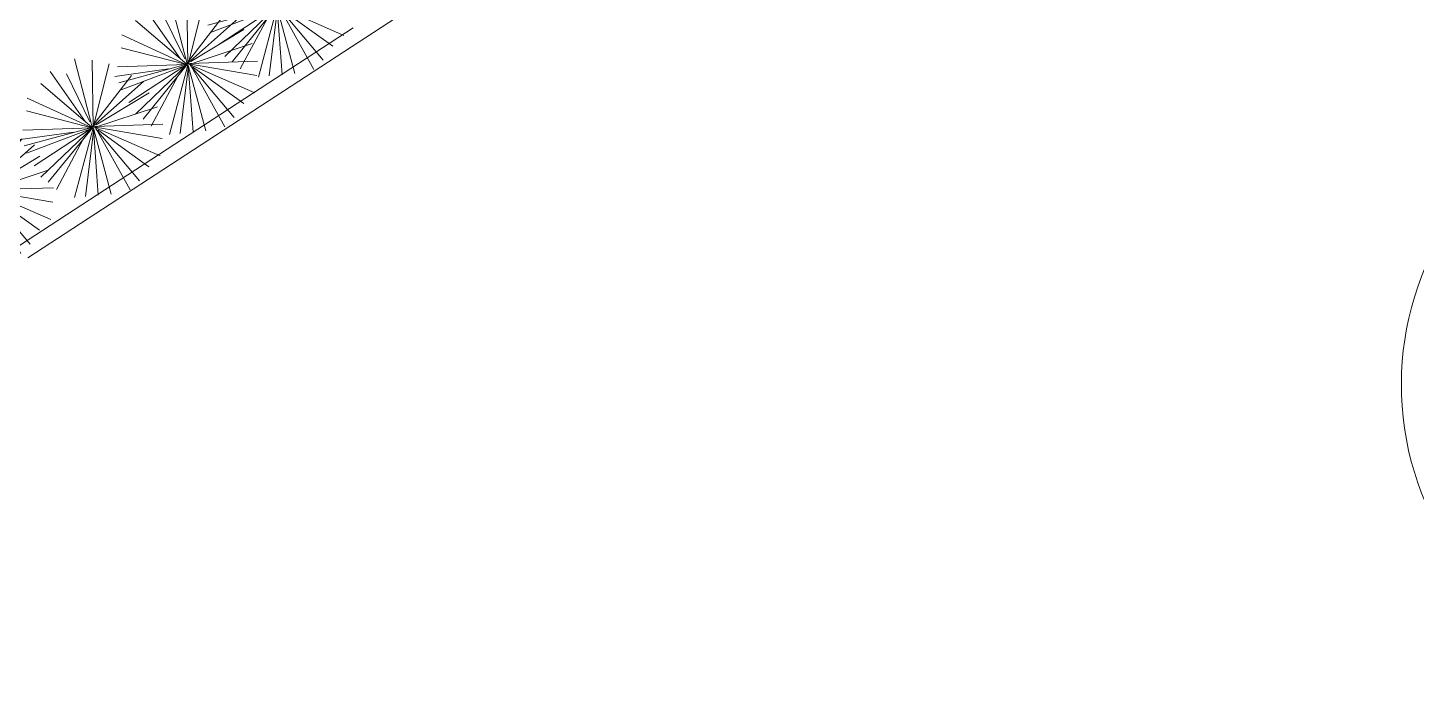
# Model space of a CAD drawing. Header units: metres. Extents: x 12093 to 20303, y 514 to 1412.
# Drawn here: x 19801.87 to 19815.75, y 672.91 to 679.41 of the extents above; entities that cross this region are included whole.
import ezdxf

# ---------------------------------------------------------------- set-up
doc = ezdxf.new("R2010")
doc.units = ezdxf.units.M
doc.layers.get('0').update_dxf_attribs({"lineweight": 13})
doc.layers.add('AMBI-GRASS', color=104, linetype='Continuous', lineweight=20)
doc.layers.add('MANZANAS-ORIGINALES', color=147, linetype='Continuous', lineweight=9)

# ---------------------------------------------------------------- blocks, each defined once
blk = doc.blocks.new('Arbust11')
for p, q in [((0.0378, 0.4871), (-0.0937, 0.9403)), ((0.0408, 0.4825), (0.0377, 0.9348)), ((0.0408, 0.5449), (0.1405, 0.941)), ((-0.1618, 0.888), (0.0377, 0.4856)), ((0.0439, 0.4856), (0.3088, 0.8724)), ((0.0595, 0.5199), (0.1997, 0.8474)), ((-0.3488, 0.7476), (0.0408, 0.4856)), ((-0.0621, 0.5573), (-0.3332, 0.7944)), ((0.0377, 0.4856), (-0.274, 0.8225)), ((0.0439, 0.4794), (0.3805, 0.7788)), ((0.0283, 0.4856), (-0.3738, 0.7039)), ((0.047, 0.4794), (0.4366, 0.6759)), ((0.0314, 0.4856), (-0.4049, 0.6104)), ((-0.433, 0.5262), (0.0439, 0.4825)), ((0.0439, 0.4825), (-0.4267, 0.4669)), ((-0.0527, 0.4794), (-0.4267, 0.3952)), ((0.0408, 0.4762), (-0.3893, 0.2673)), ((0.0408, 0.47), (-0.3364, 0.2174)), ((0.0408, 0.4731), (-0.274, 0.1581)), ((0.0377, 0.4669), (-0.2117, 0.0988)), ((0.0501, 0.4638), (-0.0215, 0.0146)), ((0.047, 0.4856), (0.499, 0.4263)), ((0.0501, 0.4794), (0.2901, 0.0832)), ((0.0501, 0.4731), (0.4304, 0.2454)), ((0.0533, 0.4887), (0.474, 0.5137)), ((0.0533, 0.47), (0.1935, 0.0177)), ((0.0564, 0.4762), (0.3649, 0.1425)), ((0.072, 0.4762), (0.4647, 0.3484)), ((0.0501, 0.4544), (-0.1088, 0.0209)), ((0.0533, 0.4451), (0.0907, 0.0271))]:
    blk.add_line(p, q)

msp = doc.modelspace()

# ---------------------------------------------------------------- linework, layer by layer
at = {"layer": 'MANZANAS-ORIGINALES'}
for p, q in [((19801.873, 677.111), (19816.534, 686.673)), ((19801.791, 677.237), (19805.124, 679.411))]:
    msp.add_line(p, q, dxfattribs=at)
msp.add_arc((19818.602, 675.844), 3, 123.1113, 257.858, dxfattribs=at)

# ---------------------------------------------------------------- block references
at = {"layer": 'AMBI-GRASS', "ltscale": 0.05, "xscale": 1.499999999998325, "yscale": 1.499999999998325, "zscale": 1.499999999998325, "rotation": 49.16166176348414}
for p in [(19804.863, 679.098), (19803.973, 678.524), (19803.026, 677.893), (19801.933, 677.258)]:
    msp.add_blockref('Arbust11', p, dxfattribs=at)

doc.saveas('drawing.dxf')
